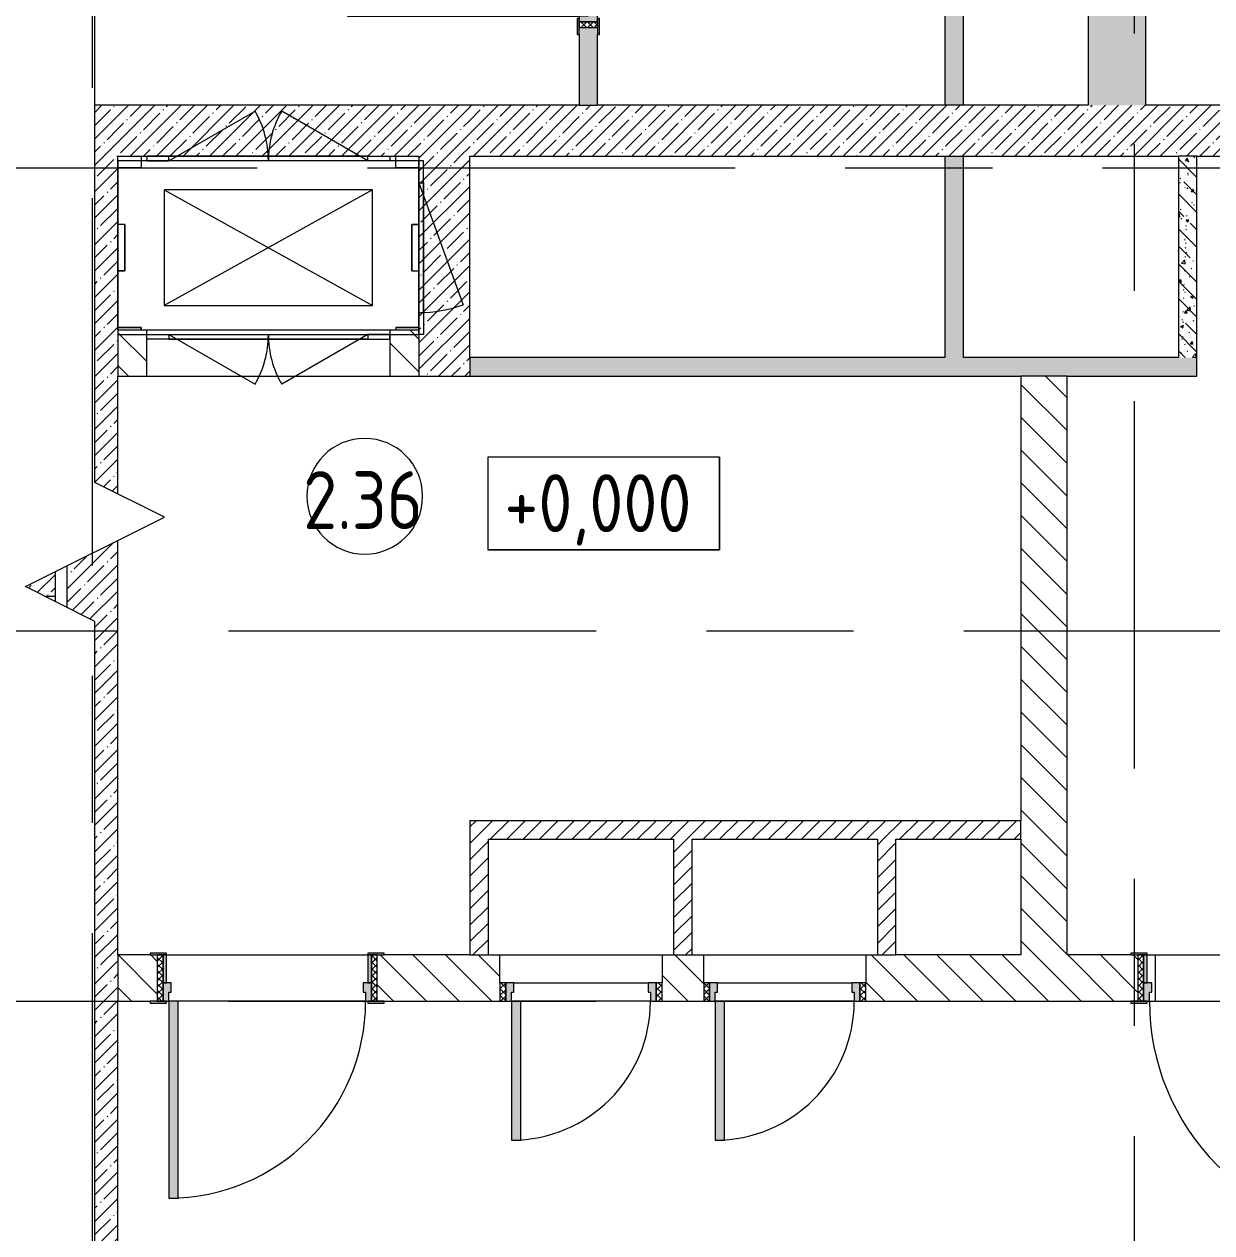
# Model space of a CAD drawing. Header units: millimetres. Extents: x 81037 to 284518, y -8553 to 29000.
# Drawn here: x 84565 to 89695, y 12400 to 17620 of the extents above; entities that cross this region are included whole.
import ezdxf

# ---------------------------------------------------------------- set-up
doc = ezdxf.new("R2010")
doc.units = ezdxf.units.MM
doc.linetypes.add('Осевая', pattern=[3175, 635, -476.25, 1587.5, -476.25])
for name, color, linetype, lineweight in [('A-AREA-IDEN', 7, 'Continuous', 9), ('A-DETL-GENF', 7, 'Continuous', 9), ('A-WALL-1', 7, 'Continuous', 13), ('G-ANNO-DIMS', 7, 'Continuous', 9), ('I-WALL', 7, 'Continuous', 9), ('S-COLS', 7, 'Continuous', 9), ('Оси', 7, 'Continuous', 9), ('Оси-2', 7, 'Осевая', 9)]:
    doc.layers.add(name, color=color, linetype=linetype, lineweight=lineweight)
for name, color, linetype, lineweight, true_color in [('A-DOOR-1', 7, 'Continuous', 9, 0xaaaaaa), ('A-DOOR-2', 7, 'Continuous', 9, 0xe2e2e2), ('A-DOOR-FRAM-1', 7, 'Continuous', 9, 0xe2e2e2), ('A-DOOR-FRAM-2', 7, 'Continuous', 9, 0xaaaaaa), ('A-FLOR-1', 7, 'Continuous', 9, 0xaaaaaa), ('A-GENM-1', 7, 'Continuous', 9, 0xaaaaaa), ('I-WALL-1', 7, 'Continuous', 9, 0x787878), ('M-EQPM-1', 7, 'Continuous', 9, 0xaaaaaa)]:
    doc.layers.add(name, color=color, linetype=linetype, lineweight=lineweight, true_color=true_color)
doc.styles.add('GOST Common', font='GOST_Common.ttf', dxfattribs={"width": 0.9, "height": 250})
pattern_1 = [(45, (0, 0), (-57.024626, 57.024626), []), (45, (57.025, 0), (-57.024626, 57.024626), [100.806, -20.161, 3.353, -16.808])]
pattern_2 = [(135, (0, 0), (-70.71068, -70.71068), [])]
pattern_3 = [(135, (0, 0), (-75.43415, -75.43415), [106.68, -17.78, 3.556, -17.78]), (135, (0, 75.39), (-75.43415, -75.43415), []), (50, (0, 0), (127.52922, -11.15758), [13.335, -146.685]), (355, (0, 0), (-24.66966, 133.74002), [10.668, -117.348]), (100.451, (10.63, -0.93), (102.85973, 122.58178), [11.333, -124.663]), (46.184, (0, 35.56), (189.75516, -29.43036), [20.002, -220.027]), (96.636, (15.81, 33.1), (166.1822, 173.1996), [17, -186.995]), (351.184, (0, 35.56), (166.18393, 173.19757), [16.002, -176.022]), (21, (17.78, 26.67), (106.13027, -71.58603), [13.335, -146.685]), (326, (17.78, 26.67), (43.26188, 128.93175), [10.668, -117.348]), (71.451, (26.62, 20.7), (149.39198, 57.34505), [11.333, -124.663]), (37.5, (0, 0), (2.162228, 59.188357), [3.353, -112.573, 3.353, -115.773, -117.792]), (37.5, (0, 0), (2.162228, 59.188357), [-235.052, 3.353, -114.44]), (7.5, (0, 0), (46.773857, 70.126152), [3.353, -64.567, 3.353, -109.906, -44.894]), (7.5, (0, 0), (46.773857, 70.126152), [-181.178, 3.353, -41.542]), (327.5, (-39.65, 0), (94.913671, -4.010093), [3.353, -41.097, 3.353, -135.331, -184.023]), (327.5, (-39.65, 0), (94.913671, -4.010093), [-183.134, 3.353, -180.67]), (317.5, (-57.43, 0), (103.69057, 17.79882), [3.353, -54.432, 3.353, -88.748, -130.683]), (317.5, (-57.43, 0), (103.69057, 17.79882), [-149.885, 3.353, -127.33])]
pattern_4 = [(45, (0, 0), (-35.35534, 35.35534), [])]

# ---------------------------------------------------------------- blocks, each defined once
blk = doc.blocks.new('110_Дверь_СКБ_1Ст_Внутренняя1 - Д-8 950x2100h_охрана-V1-План монтажа стен и перегородок 2 этажа в осях 23_33')
at = {"layer": 'A-DOOR-1'}
h = blk.add_hatch(dxfattribs=at)
h.set_pattern_fill('FP_6', color=256, style=0, pattern_type=2)
h.set_pattern_definition([(135, (1826.41, 164.685), (-14.14214, -14.14214), []), (225, (1826.41, 164.685), (14.14214, -14.14214), [])])
h.paths.add_polyline_path([(487.5, 100), (462.5, 100), (462.5, -100), (487.5, -100), (487.5, 62.9)])
at = {"layer": 'A-DOOR-2'}
h = blk.add_hatch(color=256, dxfattribs=at)
h.paths.add_polyline_path([(462.5, 100), (437.5, 100), (437.5, 60), (427.5, 60), (427.5, 20), (462.5, 20), (462.5, 62.9)])
h.paths.add_polyline_path([(-412.5, 100), (-437.5, 100), (-437.5, 20), (-402.5, 20), (-402.5, 60), (-412.5, 60), (-412.5, 62.9)])
at = {"layer": 'A-DOOR-FRAM-1'}
for points in [[(437.5, 950), (397.5, 950), (397.5, 100), (437.5, 100)], [(-492.5, 108), (-492.5, 100), (-422.5, 100), (-422.5, 108)], [(517.5, 108), (447.5, 108), (447.5, 100), (517.5, 100)], [(-437.5, 100), (-437.5, 99), (-422.5, 100)], [(447.5, 100), (447.5, 99), (462.5, 100)], [(-422.5, 20), (-437.5, 20), (-437.5, -100), (-422.5, -100)], [(462.5, 20), (447.5, 20), (447.5, -100), (462.5, -100)], [(-492.5, -100), (-492.5, -108), (-422.5, -108), (-422.5, -100)], [(447.5, -100), (447.5, -108), (517.5, -108), (517.5, -100)]]:
    blk.add_hatch(color=256, dxfattribs=at).paths.add_polyline_path(points)
at = {"layer": 'A-DOOR-FRAM-2'}
h = blk.add_hatch(dxfattribs=at)
h.set_pattern_fill('FP_7', color=256, style=0, pattern_type=2)
h.set_pattern_definition([(45, (-296.384, 164.685), (-14.1421, 14.1421), []), (135, (-296.384, 164.685), (-14.1421, -14.1421), [])])
h.paths.add_polyline_path([(-437.5, 100), (-462.5, 100), (-462.5, -100), (-437.5, -100), (-437.5, 62.9)])
at = {"layer": 'A-DOOR-1'}
for p, q in [((437.5, 950), (397.5, 950)), ((397.5, 950), (397.5, 100)), ((437.5, 100), (437.5, 950)), ((397.5, 100), (437.5, 100))]:
    blk.add_line(p, q, dxfattribs=at)
blk.add_arc((437.5, 100), 850, 90, 180, dxfattribs=at)
at = {"layer": 'A-DOOR-FRAM-2'}
for p, q in [((-422.5, 108), (-492.5, 108)), ((-492.5, 108), (-492.5, 100)), ((-422.5, 100), (-422.5, 108)), ((517.5, 108), (447.5, 108)), ((447.5, 108), (447.5, 100)), ((517.5, 100), (517.5, 108)), ((-492.5, 100), (-422.5, 100)), ((-437.5, 100), (-462.5, 100)), ((-462.5, 100), (-462.5, -100)), ((-412.5, 100), (-437.5, 100)), ((-437.5, 100), (-437.5, 20)), ((-437.5, -100), (-437.5, 100)), ((-422.5, 100), (-437.5, 100)), ((-437.5, 100), (-437.5, 99)), ((-437.5, 99), (-422.5, 99)), ((-422.5, 99), (-422.5, 100)), ((-412.5, 60), (-412.5, 100)), ((-402.5, 60), (-412.5, 60)), ((-402.5, 20), (-402.5, 60)), ((437.5, 60), (427.5, 60)), ((427.5, 60), (427.5, 20)), ((437.5, 100), (437.5, 60)), ((462.5, 100), (437.5, 100)), ((462.5, 100), (447.5, 100)), ((447.5, 100), (447.5, 99)), ((447.5, 100), (517.5, 100)), ((447.5, 99), (462.5, 99)), ((462.5, 20), (462.5, 100)), ((487.5, 100), (462.5, 100)), ((462.5, 100), (462.5, -100)), ((462.5, 99), (462.5, 100)), ((487.5, -100), (487.5, 100)), ((-437.5, 20), (-402.5, 20)), ((-422.5, 20), (-437.5, 20)), ((-437.5, 20), (-437.5, -100)), ((-422.5, -100), (-422.5, 20)), ((427.5, 20), (462.5, 20)), ((462.5, 20), (447.5, 20)), ((447.5, 20), (447.5, -100)), ((462.5, -100), (462.5, 20)), ((-422.5, -100), (-492.5, -100)), ((-492.5, -100), (-492.5, -108)), ((-462.5, -100), (-437.5, -100)), ((-437.5, -100), (-422.5, -100)), ((-422.5, -108), (-422.5, -100)), ((447.5, -100), (462.5, -100)), ((517.5, -100), (447.5, -100)), ((447.5, -100), (447.5, -108)), ((462.5, -100), (487.5, -100)), ((517.5, -108), (517.5, -100)), ((-492.5, -108), (-422.5, -108)), ((447.5, -108), (517.5, -108))]:
    blk.add_line(p, q, dxfattribs=at)
blk = doc.blocks.new('DOR_Проход в стене_Прямоугольный - 1050x1150 EI30-23344994-План монтажа стен и перегородок 2 этажа в осях 23_33')
at = {"layer": 'A-DOOR-1'}
for p, q in [((525, 100), (-525, 100)), ((525, -100), (-525, -100))]:
    blk.add_line(p, q, dxfattribs=at)
blk = doc.blocks.new('110_Дверь_СКБ_1Ст_Внутренняя1 - Д-3 _п_ 1100x2100h_много всего-32102838-План монтажа стен и перегородок 2 этажа в осях 23_33')
at = {"layer": 'A-DOOR-1'}
h = blk.add_hatch(dxfattribs=at)
h.set_pattern_fill('FP_22', color=256, style=0, pattern_type=2)
h.set_pattern_definition([(135, (1751.41, 164.685), (-14.14214, -14.14214), []), (225, (1751.41, 164.685), (14.14214, -14.14214), [])])
h.paths.add_polyline_path([(562.5, 100), (537.5, 100), (537.5, -100), (562.5, -100), (562.5, 62.9)])
at = {"layer": 'A-DOOR-2'}
h = blk.add_hatch(color=256, dxfattribs=at)
h.paths.add_polyline_path([(-487.5, 100), (-512.5, 100), (-512.5, 20), (-477.5, 20), (-477.5, 60), (-487.5, 60)])
h.paths.add_polyline_path([(512.5, 100), (512.5, 60), (502.5, 60), (502.5, 20), (537.5, 20), (537.5, 100)])
at = {"layer": 'A-DOOR-FRAM-1'}
for points in [[(-487.5, 1100), (-487.5, 100), (-447.5, 100), (-447.5, 1100)], [(-567.5, 108), (-567.5, 100), (-497.5, 100), (-497.5, 108)], [(592.5, 108), (522.5, 108), (522.5, 100), (592.5, 100)], [(-512.5, 100), (-512.5, 99), (-497.5, 100)], [(522.5, 100), (522.5, 99), (537.5, 100)], [(-497.5, 20), (-512.5, 20), (-512.5, -100), (-497.5, -100)], [(537.5, 20), (522.5, 20), (522.5, -100), (537.5, -100)], [(-567.5, -100), (-567.5, -108), (-497.5, -108), (-497.5, -100)], [(592.5, -100), (522.5, -100), (522.5, -108), (592.5, -108)]]:
    blk.add_hatch(color=256, dxfattribs=at).paths.add_polyline_path(points)
at = {"layer": 'A-DOOR-FRAM-2'}
h = blk.add_hatch(dxfattribs=at)
h.set_pattern_fill('FP_23', color=256, style=0, pattern_type=2)
h.set_pattern_definition([(45, (-371.384, 164.685), (-14.1421, 14.1421), []), (135, (-371.384, 164.685), (-14.1421, -14.1421), [])])
h.paths.add_polyline_path([(-512.5, 100), (-537.5, 100), (-537.5, -100), (-512.5, -100)])
at = {"layer": 'A-DOOR-1'}
for p, q in [((-487.5, 1100), (-487.5, 100)), ((-447.5, 1100), (-487.5, 1100)), ((-447.5, 100), (-447.5, 1100)), ((-487.5, 100), (-447.5, 100))]:
    blk.add_line(p, q, dxfattribs=at)
blk.add_arc((-487.5, 100), 1000, 360, 90, dxfattribs=at)
at = {"layer": 'A-DOOR-FRAM-2'}
for p, q in [((-497.5, 108), (-567.5, 108)), ((-567.5, 108), (-567.5, 100)), ((-497.5, 100), (-497.5, 108)), ((592.5, 108), (522.5, 108)), ((522.5, 108), (522.5, 100)), ((592.5, 100), (592.5, 108)), ((-567.5, 100), (-497.5, 100)), ((-512.5, 100), (-537.5, 100)), ((-537.5, 100), (-537.5, -100)), ((-487.5, 100), (-512.5, 100)), ((-512.5, 100), (-512.5, 20)), ((-512.5, -100), (-512.5, 100)), ((-497.5, 100), (-512.5, 100)), ((-512.5, 100), (-512.5, 99)), ((-512.5, 99), (-497.5, 99)), ((-497.5, 99), (-497.5, 100)), ((-487.5, 60), (-487.5, 100)), ((-477.5, 60), (-487.5, 60)), ((-477.5, 20), (-477.5, 60)), ((512.5, 60), (502.5, 60)), ((502.5, 60), (502.5, 20)), ((512.5, 100), (512.5, 60)), ((537.5, 100), (512.5, 100)), ((537.5, 100), (522.5, 100)), ((522.5, 100), (522.5, 99)), ((522.5, 100), (592.5, 100)), ((522.5, 99), (537.5, 99)), ((537.5, 20), (537.5, 100)), ((562.5, 100), (537.5, 100)), ((537.5, 100), (537.5, -100)), ((537.5, 99), (537.5, 100)), ((562.5, -100), (562.5, 100)), ((-512.5, 20), (-477.5, 20)), ((-497.5, 20), (-512.5, 20)), ((-512.5, 20), (-512.5, -100)), ((-497.5, -100), (-497.5, 20)), ((502.5, 20), (537.5, 20)), ((537.5, 20), (522.5, 20)), ((522.5, 20), (522.5, -100)), ((537.5, -100), (537.5, 20)), ((-497.5, -100), (-567.5, -100)), ((-567.5, -100), (-567.5, -108)), ((-537.5, -100), (-512.5, -100)), ((-512.5, -100), (-497.5, -100)), ((-497.5, -108), (-497.5, -100)), ((522.5, -100), (537.5, -100)), ((592.5, -100), (522.5, -100)), ((522.5, -100), (522.5, -108)), ((537.5, -100), (562.5, -100)), ((592.5, -108), (592.5, -100)), ((-567.5, -108), (-497.5, -108)), ((522.5, -108), (592.5, -108))]:
    blk.add_line(p, q, dxfattribs=at)
blk = doc.blocks.new('160_Подъемник - 160_Подъемник-23521422-План монтажа стен и перегородок 2 этажа в осях 23_33')
at = {"layer": 'A-GENM-1'}
for p, q in [((220, 0), (592.4, 215)), ((220, 0), (592.4, 215)), ((1080, 0), (707.6, 215)), ((1080, 0), (707.6, 215)), ((-20, -95), (-20, 0)), ((-20, 0), (0, 0)), ((0, 0), (0, -95)), ((220, 20), (125, 20)), ((125, 20), (125, 0)), ((220, 20), (125, 20)), ((125, 20), (125, 0)), ((220, 0), (220, 20)), ((1080, 20), (220, 20)), ((220, 20), (1080, 20)), ((220, 0), (220, 20)), ((1080, 20), (220, 20)), ((220, 20), (1080, 20)), ((1080, 0), (1080, 20)), ((1080, 20), (1175, 20)), ((1080, 0), (1080, 20)), ((1080, 20), (1175, 20)), ((1175, 20), (1175, 0)), ((1175, 20), (1175, 0)), ((125, 0), (220, 0)), ((125, 0), (220, 0)), ((1175, 0), (1080, 0)), ((1175, 0), (1080, 0)), ((0, -95), (-20, -95)), ((-20, -95), (-20, -655)), ((-20, -655), (-20, -95)), ((0, -655), (-191.5, -128.8)), ((0, -655), (-20, -655)), ((-20, -655), (-20, -750)), ((0, -750), (0, -655)), ((-20, -750), (0, -750)), ((125, -770), (125, -750)), ((125, -750), (220, -750)), ((125, -770), (125, -750)), ((125, -750), (220, -750)), ((220, -770), (125, -770)), ((220, -770), (125, -770)), ((220, -750), (220, -770)), ((220, -750), (592.4, -965)), ((220, -750), (220, -770)), ((220, -750), (592.4, -965)), ((1080, -770), (220, -770)), ((220, -770), (1080, -770)), ((220, -770), (792, -770)), ((1080, -770), (508, -770)), ((1080, -750), (707.6, -965)), ((1080, -750), (707.6, -965)), ((1080, -750), (1080, -770)), ((1175, -750), (1080, -750)), ((1080, -750), (1080, -770)), ((1175, -750), (1080, -750)), ((1080, -770), (1175, -770)), ((1080, -770), (1175, -770)), ((1175, -770), (1175, -750)), ((1175, -770), (1175, -750))]:
    blk.add_line(p, q, dxfattribs=at)
for centre, radius, start, end in [((220, 0), 430, 0, 30), ((220, 0), 430, 0, 30), ((1080, 0), 430, 150, 180), ((1080, 0), 430, 150, 180), ((0, -655), 560, 90, 110), ((220, -750), 430, 330, 0), ((220, -750), 430, 330, 0), ((1080, -750), 430, 180, 210), ((1080, -750), 430, 180, 210)]:
    blk.add_arc(centre, radius, start, end, dxfattribs=at)
at = {"layer": 'M-EQPM-1'}
for p, q in [((1300, 0), (0, 0)), ((0, 0), (0, -750)), ((1300, -750), (1300, 0)), ((1100, -625), (200, -125)), ((200, -625), (1100, -125)), ((1100, -125), (200, -125)), ((200, -125), (200, -625)), ((1100, -625), (1100, -125)), ((200, -625), (1100, -625)), ((0, -750), (1300, -750))]:
    blk.add_line(p, q, dxfattribs=at)
blk = doc.blocks.new('Закладная деталь приямка - 200_100-20924312-План монтажа стен и перегородок 2 этажа в осях 23_33')
at = {"layer": 'M-EQPM-1'}
for p, q in [((85000, 16755), (84970, 16755)), ((85000, 16755), (84970, 16755)), ((85000, 16555), (85000, 16755)), ((85000, 16755), (85000, 16555)), ((84970, 16555), (85000, 16555)), ((85000, 16555), (84970, 16555))]:
    blk.add_line(p, q, dxfattribs=at)
blk = doc.blocks.new('Закладная деталь приямка - 200_100-V10-План монтажа стен и перегородок 2 этажа в осях 23_33')
at = {"layer": 'M-EQPM-1'}
for p, q in [((86240, 16755), (86240, 16555)), ((86240, 16555), (86240, 16755)), ((86270, 16755), (86240, 16755)), ((86240, 16755), (86270, 16755)), ((86240, 16555), (86270, 16555)), ((86240, 16555), (86270, 16555))]:
    blk.add_line(p, q, dxfattribs=at)
blk = doc.blocks.new('Закладная деталь приямка - 150_100-20924311-План монтажа стен и перегородок 2 этажа в осях 23_33')
at = {"layer": 'M-EQPM-1'}
for p, q in [((85070, 17050), (85070, 17000)), ((85070, 17050), (85070, 17000)), ((84970, 17000), (85070, 17000)), ((85070, 17000), (84970, 17000))]:
    blk.add_line(p, q, dxfattribs=at)
blk = doc.blocks.new('Закладная деталь приямка - 150_100-V11-План монтажа стен и перегородок 2 этажа в осях 23_33')
at = {"layer": 'M-EQPM-1'}
for p, q in [((86170, 17000), (86170, 17050)), ((86170, 17000), (86170, 17050)), ((86270, 17000), (86170, 17000)), ((86170, 17000), (86270, 17000))]:
    blk.add_line(p, q, dxfattribs=at)
blk = doc.blocks.new('Закладная деталь приямка - 150_100-V12-План монтажа стен и перегородок 2 этажа в осях 23_33')
at = {"layer": 'M-EQPM-1'}
for p, q in [((86270, 16310), (86170, 16310)), ((86170, 16310), (86270, 16310)), ((86170, 16310), (86170, 16300)), ((86170, 16310), (86170, 16300))]:
    blk.add_line(p, q, dxfattribs=at)
blk = doc.blocks.new('Закладная деталь приямка - 150_100-V13-План монтажа стен и перегородок 2 этажа в осях 23_33')
at = {"layer": 'M-EQPM-1'}
for p, q in [((85070, 16310), (84970, 16310)), ((84970, 16310), (85070, 16310)), ((85070, 16300), (85070, 16310)), ((85070, 16310), (85070, 16300))]:
    blk.add_line(p, q, dxfattribs=at)
blk = doc.blocks.new('110_Дверь_СКБ_1Ст_Внутренняя1 - Д-3 _п_ 1100x2100h_много всего-32422909-План монтажа стен и перегородок 2 этажа в осях 23_33')
at = {"layer": 'A-DOOR-1'}
h = blk.add_hatch(dxfattribs=at)
h.set_pattern_fill('FP_8', color=256, style=0, pattern_type=2)
h.set_pattern_definition([(135, (1751.41, 104.685), (-14.14214, -14.14214), []), (225, (1751.41, 104.685), (14.14214, -14.14214), [])])
h.paths.add_polyline_path([(537.5, -40), (562.5, -40), (562.5, 40), (537.5, 40)])
at = {"layer": 'A-DOOR-2'}
h = blk.add_hatch(color=256, dxfattribs=at)
h.paths.add_polyline_path([(-512.5, 40), (-512.5, -40), (-477.5, -40), (-477.5, 0), (-487.5, 0), (-487.5, 40)])
h.paths.add_polyline_path([(502.5, 0), (502.5, -40), (537.5, -40), (537.5, 40), (512.5, 40), (512.5, 0)])
at = {"layer": 'A-DOOR-FRAM-1'}
for points in [[(-487.5, 1040), (-487.5, 40), (-447.5, 40), (-447.5, 1040)], [(-567.5, 40), (-497.5, 40), (-497.5, 48), (-567.5, 48)], [(522.5, 40), (592.5, 40), (592.5, 48), (522.5, 48)], [(-567.5, -48), (-497.5, -48), (-497.5, -40), (-567.5, -40)], [(522.5, -48), (592.5, -48), (592.5, -40), (522.5, -40)]]:
    blk.add_hatch(color=256, dxfattribs=at).paths.add_polyline_path(points)
at = {"layer": 'A-DOOR-FRAM-2'}
h = blk.add_hatch(dxfattribs=at)
h.set_pattern_fill('FP_9', color=256, style=0, pattern_type=2)
h.set_pattern_definition([(45, (-371.384, 104.685), (-14.1421, 14.1421), []), (135, (-371.384, 104.685), (-14.1421, -14.1421), [])])
h.paths.add_polyline_path([(-537.5, -40), (-512.5, -40), (-512.5, 40), (-537.5, 40)])
at = {"layer": 'A-DOOR-1'}
for p, q in [((-487.5, 1040), (-487.5, 40)), ((-447.5, 1040), (-487.5, 1040)), ((-447.5, 40), (-447.5, 1040)), ((-487.5, 40), (-447.5, 40))]:
    blk.add_line(p, q, dxfattribs=at)
blk.add_arc((-487.5, 40), 1000, 360, 90, dxfattribs=at)
at = {"layer": 'A-DOOR-FRAM-2'}
for p, q in [((-497.5, 48), (-567.5, 48)), ((-567.5, 48), (-567.5, 40)), ((-567.5, 40), (-497.5, 40)), ((-512.5, 40), (-537.5, 40)), ((-537.5, 40), (-537.5, -40)), ((-487.5, 40), (-512.5, 40)), ((-512.5, 40), (-512.5, -40)), ((-512.5, -40), (-512.5, 40)), ((-497.5, 40), (-512.5, 40)), ((-512.5, 40), (-512.5, 39)), ((-512.5, 39), (-497.5, 39)), ((-497.5, 40), (-497.5, 48)), ((-497.5, 39), (-497.5, 40)), ((-487.5, 0), (-487.5, 40)), ((-477.5, 0), (-487.5, 0)), ((-477.5, -40), (-477.5, 0)), ((512.5, 0), (502.5, 0)), ((502.5, 0), (502.5, -40)), ((512.5, 40), (512.5, 0)), ((537.5, 40), (512.5, 40)), ((592.5, 48), (522.5, 48)), ((522.5, 48), (522.5, 40)), ((537.5, 40), (522.5, 40)), ((522.5, 40), (522.5, 39)), ((522.5, 40), (592.5, 40)), ((522.5, 39), (537.5, 39)), ((537.5, -40), (537.5, 40)), ((562.5, 40), (537.5, 40)), ((537.5, 40), (537.5, -40)), ((537.5, 39), (537.5, 40)), ((562.5, -40), (562.5, 40)), ((592.5, 40), (592.5, 48)), ((-497.5, -40), (-567.5, -40)), ((-567.5, -40), (-567.5, -48)), ((-567.5, -48), (-497.5, -48)), ((-537.5, -40), (-512.5, -40)), ((-497.5, -39), (-512.5, -39)), ((-512.5, -39), (-512.5, -40)), ((-512.5, -40), (-477.5, -40)), ((-512.5, -40), (-497.5, -40)), ((-497.5, -40), (-497.5, -39)), ((-497.5, -48), (-497.5, -40)), ((502.5, -40), (537.5, -40)), ((537.5, -39), (522.5, -39)), ((522.5, -39), (522.5, -40)), ((522.5, -40), (537.5, -40)), ((592.5, -40), (522.5, -40)), ((522.5, -40), (522.5, -48)), ((522.5, -48), (592.5, -48)), ((537.5, -40), (537.5, -39)), ((537.5, -40), (562.5, -40)), ((592.5, -48), (592.5, -40))]:
    blk.add_line(p, q, dxfattribs=at)
blk = doc.blocks.new('110_Дверь_СКБ_1Ст - д-18 700x2100h_Технический шкаф ЭОМ и СС-23257539-План монтажа стен и перегородок 2 этажа в осях 23_33')
at = {"layer": 'A-DOOR-1'}
h = blk.add_hatch(dxfattribs=at)
h.set_pattern_fill('FP_26', color=256, style=0, pattern_type=2)
h.set_pattern_definition([(135, (1951.41, 164.685), (-14.14214, -14.14214), []), (225, (1951.41, 164.685), (14.14214, -14.14214), [])])
h.paths.add_polyline_path([(362.5, 100), (337.5, 100), (337.5, 20), (362.5, 20), (362.5, 62.9)])
at = {"layer": 'A-DOOR-2'}
h = blk.add_hatch(color=256, dxfattribs=at)
h.paths.add_polyline_path([(-312.5, 100), (-312.5, 20), (-277.5, 20), (-277.5, 60), (-287.5, 60), (-287.5, 100)])
h.paths.add_polyline_path([(337.5, 100), (312.5, 100), (312.5, 60), (302.5, 60), (302.5, 20), (337.5, 20), (337.5, 62.9)])
at = {"layer": 'A-DOOR-FRAM-1'}
blk.add_hatch(color=256, dxfattribs=at).paths.add_polyline_path([(272.5, 700), (272.5, 100), (312.5, 100), (312.5, 700)])
at = {"layer": 'A-DOOR-FRAM-2'}
h = blk.add_hatch(dxfattribs=at)
h.set_pattern_fill('FP_27', color=256, style=0, pattern_type=2)
h.set_pattern_definition([(45, (-171.384, 164.685), (-14.1421, 14.1421), []), (135, (-171.384, 164.685), (-14.1421, -14.1421), [])])
h.paths.add_polyline_path([(-312.5, 100), (-337.5, 100), (-337.5, 20), (-312.5, 20), (-312.5, 62.9)])
at = {"layer": 'A-DOOR-1'}
for p, q in [((312.5, 700), (272.5, 700)), ((272.5, 700), (272.5, 100)), ((312.5, 100), (312.5, 700)), ((272.5, 100), (312.5, 100))]:
    blk.add_line(p, q, dxfattribs=at)
blk.add_arc((312.5, 100), 600, 90, 180, dxfattribs=at)
at = {"layer": 'A-DOOR-FRAM-2'}
for p, q in [((-312.5, 100), (-337.5, 100)), ((-337.5, 100), (-337.5, 20)), ((-287.5, 100), (-312.5, 100)), ((-312.5, 100), (-312.5, 20)), ((-312.5, 20), (-312.5, 100)), ((-287.5, 60), (-287.5, 100)), ((-287.5, 100), (272.5, 100)), ((-277.5, 60), (-287.5, 60)), ((-277.5, 20), (-277.5, 60)), ((312.5, 60), (302.5, 60)), ((302.5, 60), (302.5, 20)), ((312.5, 100), (312.5, 60)), ((337.5, 100), (312.5, 100)), ((337.5, 20), (337.5, 100)), ((362.5, 100), (337.5, 100)), ((337.5, 100), (337.5, 20)), ((362.5, 20), (362.5, 100)), ((-337.5, 20), (-312.5, 20)), ((-312.5, 20), (-277.5, 20)), ((302.5, 20), (-277.5, 20)), ((302.5, 20), (337.5, 20)), ((337.5, 20), (362.5, 20))]:
    blk.add_line(p, q, dxfattribs=at)
blk = doc.blocks.new('DET_L_Линия разрыва - М100-30654842-План монтажа стен и перегородок 2 этажа в осях 23_33')
at = {"layer": 'A-DETL-GENF'}
for p, q in [((11889.9, 300), (11739.9, 0)), ((12189.9, -300), (11889.9, 300)), ((11739.9, 0), (0, 0)), ((12339.9, 0), (12189.9, -300)), ((24079.7, 0), (12339.9, 0))]:
    blk.add_line(p, q, dxfattribs=at)
blk = doc.blocks.new('Марка_Помещения - Номер-25198446-План монтажа стен и перегородок 2 этажа в осях 23_33')
at = {"layer": 'A-AREA-IDEN'}
for start, end in [(360, 180), (180, 360)]:
    blk.add_arc((0, 0), 2.5, start, end, dxfattribs=at)
blk = doc.blocks.new('Высотные отметки - 10х4_h_-17668695-План монтажа стен и перегородок 2 этажа в осях 23_33')
at = {"layer": 'G-ANNO-DIMS'}
for p, q in [((-5, 4), (-5, 0)), ((5, 4), (-5, 4)), ((5, 4), (-5, 4)), ((-5, 4), (-5, 0)), ((5, 4), (5, 0)), ((5, 0), (5, 4)), ((5, 0), (-5, 0)), ((-5, 0), (5, 0))]:
    blk.add_line(p, q, dxfattribs=at)

msp = doc.modelspace()

# ---------------------------------------------------------------- hatches: boundary and pattern name
at = {"layer": 'I-WALL'}
h = msp.add_hatch(dxfattribs=at)
h.set_pattern_fill('FP_2', color=256, style=0, pattern_type=2)
h.set_pattern_definition(pattern_1)
h.paths.add_polyline_path([(89160, 17270), (89410, 17270), (89410, 27100), (89160, 27100), (89160, 18653.7)])
h = msp.add_hatch(dxfattribs=at)
h.set_pattern_fill('FP_2', color=256, style=0, pattern_type=2)
h.set_pattern_definition(pattern_1)
h.paths.add_polyline_path([(84970, 16300), (84970, 17270), (84870.7, 17270), (84870.7, 16300)])
h = msp.add_hatch(dxfattribs=at)
h.set_pattern_fill('FP_2', color=256, style=0, pattern_type=2)
h.set_pattern_definition(pattern_1)
h.paths.add_polyline_path([(86270, 17050), (86490, 17050), (86490, 17270), (84970, 17270), (84970, 17050), (85851.9, 17050)])
h = msp.add_hatch(dxfattribs=at)
h.set_pattern_fill('FP_2', color=256, style=0, pattern_type=2)
h.set_pattern_definition(pattern_1)
h.paths.add_polyline_path([(92365.1, 17050), (92810, 17050), (92810, 17270), (86490, 17270), (86490, 17050), (90990.7, 17050)])
h = msp.add_hatch(dxfattribs=at)
h.set_pattern_fill('FP_2', color=256, style=0, pattern_type=2)
h.set_pattern_definition(pattern_1)
h.paths.add_polyline_path([(86490, 16100), (86490, 17050), (86270, 17050), (86270, 16100)])
h = msp.add_hatch(dxfattribs=at)
h.set_pattern_fill('FP_2', color=256, style=0, pattern_type=2)
h.set_pattern_definition(pattern_1)
h.paths.add_polyline_path([(84870.7, 10400), (84970, 10400), (84970, 15390.6), (84750, 15280.6), (84750, 15101.2), (84870.7, 15040.9), (84870.7, 11350.5)])
h.paths.add_polyline_path([(84970, 15591.2), (84970, 16300), (84870.7, 16300), (84870.7, 15640.9)])
h = msp.add_hatch(dxfattribs=at)
h.set_pattern_fill('FP_4', color=256, style=0, pattern_type=2)
h.set_pattern_definition(pattern_2)
h.paths.add_polyline_path([(86270, 16100), (86270, 16300), (86145, 16300), (86145, 16100)])
h.paths.add_polyline_path([(84970, 16100), (85095, 16100), (85095, 16300), (84970, 16300)])
h = msp.add_hatch(dxfattribs=at)
h.set_pattern_fill('FP_4', color=256, style=0, pattern_type=2)
h.set_pattern_definition(pattern_2)
h.paths.add_polyline_path([(89070, 13600), (89070, 16100), (88870, 16100), (88870, 13600)])
h = msp.add_hatch(dxfattribs=at)
h.set_pattern_fill('FP_2', color=256, style=0, pattern_type=2)
h.set_pattern_definition(pattern_1)
h.paths.add_polyline_path([(84700, 15150), (84700, 15255.6), (84570.7, 15190.9), (84652.5, 15150)])
h = msp.add_hatch(dxfattribs=at)
h.set_pattern_fill('FP_2', color=256, style=0, pattern_type=2)
h.set_pattern_definition(pattern_1)
h.paths.add_polyline_path([(84700, 15126.2), (84700, 15150), (84652.5, 15150), (84698.2, 15127.1)])
h = msp.add_hatch(dxfattribs=at)
h.set_pattern_fill('FP_5', color=256, style=0, pattern_type=2)
h.set_pattern_definition(pattern_4)
h.paths.add_polyline_path([(86570, 13600), (86570, 14180), (86490, 14180), (86490, 13600), (86503.3, 13600)])
h = msp.add_hatch(dxfattribs=at)
h.set_pattern_fill('FP_5', color=256, style=0, pattern_type=2)
h.set_pattern_definition(pattern_4)
h.paths.add_polyline_path([(88870, 14100), (88870, 14180), (86570, 14180), (86570, 14100), (88457.2, 14100)])
h = msp.add_hatch(dxfattribs=at)
h.set_pattern_fill('FP_5', color=256, style=0, pattern_type=2)
h.set_pattern_definition(pattern_4)
h.paths.add_polyline_path([(87450, 13600), (87450, 14100), (87370, 14100), (87370, 13600)])
h = msp.add_hatch(dxfattribs=at)
h.set_pattern_fill('FP_5', color=256, style=0, pattern_type=2)
h.set_pattern_definition(pattern_4)
h.paths.add_polyline_path([(88330, 13600), (88330, 14100), (88250, 14100), (88250, 13600)])
h = msp.add_hatch(dxfattribs=at)
h.set_pattern_fill('FP_4', color=256, style=0, pattern_type=2)
h.set_pattern_definition(pattern_2)
h.paths.add_polyline_path([(86620, 13400), (86620, 13600), (86090, 13600), (86090, 13400), (86120, 13400)])
h.paths.add_polyline_path([(87500, 13400), (87500, 13600), (87320, 13600), (87320, 13400)])
h.paths.add_polyline_path([(84970, 13400), (85140, 13400), (85140, 13600), (84970, 13600), (84970, 13437.1)])
h = msp.add_hatch(dxfattribs=at)
h.set_pattern_fill('FP_4', color=256, style=0, pattern_type=2)
h.set_pattern_definition(pattern_2)
h.paths.add_polyline_path([(89375, 13400), (89375, 13600), (88200, 13600), (88200, 13400), (89345, 13400)])
at = {"layer": 'I-WALL-1'}
h = msp.add_hatch(dxfattribs=at)
h.set_pattern_fill('FP_19', color=256, style=0, pattern_type=2)
h.set_pattern_definition(pattern_3)
h.paths.add_polyline_path([(86961.7, 17270), (87041.7, 17270), (87041.7, 17605.4), (86961.7, 17605.4), (86961.7, 17575.4)])
h.paths.add_polyline_path([(86961.7, 18705.4), (87041.7, 18705.4), (87041.7, 19935.8), (86961.7, 19935.8), (86961.7, 18735.4)])
h.paths.add_polyline_path([(86961.7, 21035.8), (87041.7, 21035.8), (87041.7, 21235.8), (86961.7, 21235.8), (86961.7, 21065.8)])
h = msp.add_hatch(dxfattribs=at)
h.set_pattern_fill('FP_19', color=256, style=0, pattern_type=2)
h.set_pattern_definition(pattern_3)
h.paths.add_polyline_path([(88621.7, 16180), (88621.7, 17050), (88541.7, 17050), (88541.7, 16180)])
h.paths.add_polyline_path([(88621.7, 17270), (88621.7, 21235.8), (88541.7, 21235.8), (88541.7, 17270)])
h = msp.add_hatch(dxfattribs=at)
h.set_pattern_fill('FP_19', color=256, style=0, pattern_type=2)
h.set_pattern_definition(pattern_3)
h.paths.add_polyline_path([(89630, 16180), (89630, 17050), (89550, 17050), (89550, 16180)])
h = msp.add_hatch(dxfattribs=at)
h.set_pattern_fill('FP_19', color=256, style=0, pattern_type=2)
h.set_pattern_definition(pattern_3)
h.paths.add_polyline_path([(89630, 16100), (89630, 16180), (86490, 16180), (86490, 16100), (89070, 16100)])
at = {"layer": 'S-COLS'}
h = msp.add_hatch(dxfattribs=at)
h.set_pattern_fill('FP_2', color=256, style=0, pattern_type=2)
h.set_pattern_definition(pattern_1)
h.paths.add_polyline_path([(84700, 15150), (84700, 15255.6), (84570.7, 15190.9), (84652.5, 15150)])

# ---------------------------------------------------------------- linework, layer by layer
at = {"layer": 'A-FLOR-1'}
for p, q in [((89415, 13600), (89450, 13600)), ((89450, 13600), (89450, 13400)), ((89425, 13400), (90385, 13400))]:
    msp.add_line(p, q, dxfattribs=at)
at = {"layer": 'A-WALL-1'}
for p, q in [((86961.7, 17270), (87041.7, 17270)), ((88621.7, 17270), (88541.7, 17270)), ((88541.7, 17050), (88621.7, 17050)), ((89630, 17050), (89550, 17050)), ((84970, 16300), (84970, 16100)), ((86490, 16180), (86490, 16100)), ((89070, 16100), (88870, 16100)), ((88870, 14100), (88870, 14180)), ((84970, 13600), (84970, 13400)), ((86490, 13600), (86570, 13600)), ((87370, 13600), (87450, 13600)), ((88250, 13600), (88330, 13600))]:
    msp.add_line(p, q, dxfattribs=at)
at = {"layer": 'I-WALL'}
for p, q in [((88621.7, 17270), (88621.7, 21235.8)), ((89160, 21235.8), (89160, 17270)), ((88541.7, 19610), (88541.7, 17270)), ((89410, 17270), (89410, 17770)), ((86961.7, 17575.4), (86961.7, 17270)), ((87041.7, 17270), (87041.7, 17575.4)), ((86961.7, 17270), (84870.7, 17270)), ((88541.7, 17270), (87041.7, 17270)), ((89160, 17270), (88621.7, 17270)), ((92810, 17270), (89410, 17270)), ((84970, 17050), (86270, 17050)), ((84970, 16300), (84970, 17050)), ((86270, 17050), (86270, 16100)), ((86490, 16180), (86490, 17050)), ((86490, 17050), (88541.7, 17050)), ((88541.7, 17050), (88541.7, 16180)), ((88621.7, 17050), (89550, 17050)), ((88621.7, 16180), (88621.7, 17050)), ((89550, 17050), (89550, 16180)), ((89630, 17050), (90910.7, 17050)), ((89630, 16100), (89630, 17050)), ((84970, 16300), (86270, 16300)), ((85095, 16100), (85095, 16300)), ((86145, 16300), (86145, 16100)), ((88541.7, 16180), (86490, 16180)), ((89550, 16180), (88621.7, 16180)), ((84970, 15591.2), (84970, 16100)), ((84970, 16100), (88870, 16100)), ((88870, 16100), (88870, 14180)), ((89070, 13600), (89070, 16100)), ((89070, 16100), (89630, 16100)), ((84970, 13600), (84970, 15390.6)), ((84700, 15126.2), (84700, 15255.6)), ((84750, 15280.6), (84750, 15101.2)), ((88870, 14180), (86490, 14180)), ((86490, 14180), (86490, 13600)), ((86570, 14100), (87370, 14100)), ((86570, 13600), (86570, 14100)), ((87370, 14100), (87370, 13600)), ((87450, 14100), (88250, 14100)), ((87450, 13600), (87450, 14100)), ((88250, 14100), (88250, 13600)), ((88330, 14100), (88870, 14100)), ((88330, 13600), (88330, 14100)), ((88870, 14100), (88870, 13600)), ((85110, 13600), (84970, 13600)), ((85180, 13600), (86050, 13600)), ((86490, 13600), (86120, 13600)), ((86570, 13600), (87370, 13600)), ((86620, 13480), (86620, 13600)), ((87320, 13600), (87320, 13480)), ((87450, 13600), (88250, 13600)), ((87500, 13480), (87500, 13600)), ((88200, 13600), (88200, 13480)), ((88870, 13600), (88330, 13600)), ((89345, 13600), (89070, 13600)), ((89450, 13600), (90380, 13600)), ((84970, 10400), (84970, 13400)), ((84970, 13400), (85110, 13400)), ((86040, 13400), (85230, 13400)), ((86120, 13400), (86620, 13400)), ((87320, 13400), (87500, 13400)), ((88200, 13400), (89345, 13400))]:
    msp.add_line(p, q, dxfattribs=at)
at = {"layer": 'S-COLS'}
for p, q in [((84700, 15150), (84700, 15255.6)), ((84652.5, 15150), (84700, 15150))]:
    msp.add_line(p, q, dxfattribs=at)
at = {"layer": 'Оси'}
msp.add_line((82436.7, 17000), (84936.7, 17000), dxfattribs=at)
at = {"layer": 'Оси-2'}
for p, q in [((84860, 1470.6), (84860, 19415.1)), ((89360, 593.7), (89360, 19415.1)), ((84936.7, 17000), (122760, 17000)), ((84336.7, 15000), (122160, 15000)), ((84336.7, 13400), (119719, 13400))]:
    msp.add_line(p, q, dxfattribs=at)

# ---------------------------------------------------------------- block references
at = {"layer": 'A-AREA-IDEN', "xscale": 99.99999999999993, "yscale": 99.99999999999993, "zscale": 99.99999999999993}
msp.add_blockref('Марка_Помещения - Номер-25198446-План монтажа стен и перегородок 2 этажа в осях 23_33', (86036.1, 15581.1), dxfattribs=at)
at = {"layer": 'A-DETL-GENF', "rotation": 270.0000000000003}
msp.add_blockref('DET_L_Линия разрыва - М100-30654842-План монтажа стен и перегородок 2 этажа в осях 23_33', (84870.7, 27380.8), dxfattribs=at)
at = {"layer": 'A-DOOR-1'}
for name, p, rotation in [('110_Дверь_СКБ_1Ст_Внутренняя1 - Д-3 _п_ 1100x2100h_много всего-32422909-План монтажа стен и перегородок 2 этажа в осях 23_33', (87001.7, 18142.9), 90), ('DOR_Проход в стене_Прямоугольный - 1050x1150 EI30-23344994-План монтажа стен и перегородок 2 этажа в осях 23_33', (85620, 16200), 180), ('110_Дверь_СКБ_1Ст_Внутренняя1 - Д-8 950x2100h_охрана-V1-План монтажа стен и перегородок 2 этажа в осях 23_33', (85627.5, 13500), 180), ('110_Дверь_СКБ_1Ст_Внутренняя1 - Д-3 _п_ 1100x2100h_много всего-32102838-План монтажа стен и перегородок 2 этажа в осях 23_33', (89937.5, 13500), 180), ('110_Дверь_СКБ_1Ст - д-18 700x2100h_Технический шкаф ЭОМ и СС-23257539-План монтажа стен и перегородок 2 этажа в осях 23_33', (86982.5, 13500), 180), ('110_Дверь_СКБ_1Ст - д-18 700x2100h_Технический шкаф ЭОМ и СС-23257539-План монтажа стен и перегородок 2 этажа в осях 23_33', (87862.5, 13500), 180)]:
    msp.add_blockref(name, p, dxfattribs=dict(at, rotation=rotation))
at = {"layer": 'G-ANNO-DIMS', "xscale": 99.99999999999993, "yscale": 99.99999999999993, "zscale": 99.99999999999993}
msp.add_blockref('Высотные отметки - 10х4_h_-17668695-План монтажа стен и перегородок 2 этажа в осях 23_33', (87068.4, 15349.8), dxfattribs=at)
at = {"layer": 'M-EQPM-1', "rotation": 180}
msp.add_blockref('160_Подъемник - 160_Подъемник-23521422-План монтажа стен и перегородок 2 этажа в осях 23_33', (86270, 16280), dxfattribs=at)
at = {"layer": 'M-EQPM-1'}
for name in ['Закладная деталь приямка - 150_100-20924311-План монтажа стен и перегородок 2 этажа в осях 23_33', 'Закладная деталь приямка - 150_100-V11-План монтажа стен и перегородок 2 этажа в осях 23_33', 'Закладная деталь приямка - 200_100-20924312-План монтажа стен и перегородок 2 этажа в осях 23_33', 'Закладная деталь приямка - 200_100-V10-План монтажа стен и перегородок 2 этажа в осях 23_33', 'Закладная деталь приямка - 150_100-V13-План монтажа стен и перегородок 2 этажа в осях 23_33', 'Закладная деталь приямка - 150_100-V12-План монтажа стен и перегородок 2 этажа в осях 23_33']:
    msp.add_blockref(name, (0, 0), dxfattribs=at)

# ---------------------------------------------------------------- texts
at = {"layer": 'A-AREA-IDEN', "insert": (85770.4, 15689.7), "char_height": 250, "width": 663.797, "attachment_point": 1, "style": 'GOST Common'}
msp.add_mtext('2.36', dxfattribs=at)
at = {"layer": 'G-ANNO-DIMS', "insert": (86639.7, 15676.5), "char_height": 250, "width": 1028.823, "attachment_point": 1, "line_spacing_factor": 1.022761, "style": 'GOST Common'}
msp.add_mtext('+0,000', dxfattribs=at)

doc.saveas('drawing.dxf')
